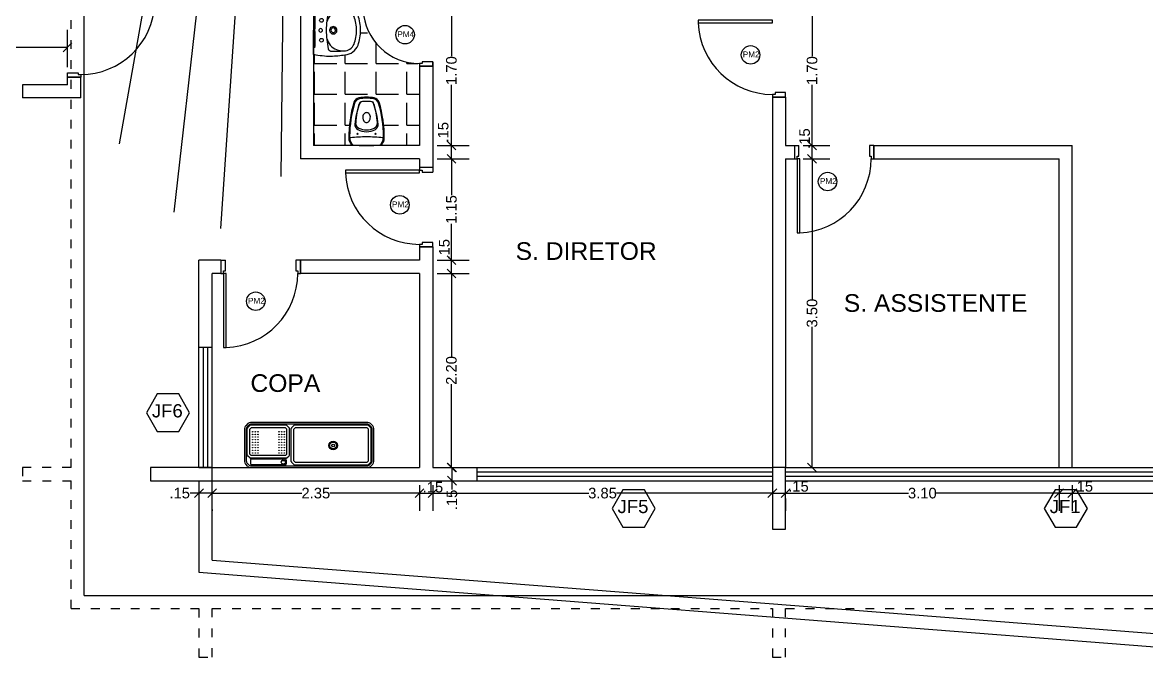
# Model space of a CAD drawing. Extents: x 97.2 to 178.4, y 268.6 to 301.5.
# Drawn here: x 108.1 to 120.84, y 269.83 to 277.07 of the extents above; entities that cross this region are included whole.
import ezdxf

# ---------------------------------------------------------------- set-up
doc = ezdxf.new("R2010")
doc.units = 0
doc.header["$MEASUREMENT"] = 0
doc.linetypes.add('ACAD_ISO03W100', pattern=[30, 12, -18])
doc.layers.get('0').update_dxf_attribs({"linetype": 'CONTINUOUS'})
doc.layers.get('DEFPOINTS').update_dxf_attribs({"linetype": 'CONTINUOUS'})
for name, color, linetype in [('APCOZ', 7, 'CONTINUOUS'), ('APCOZ-I', 251, 'CONTINUOUS'), ('COTAS', 8, 'CONTINUOUS'), ('JANELA-ESQUADRIAS', 11, 'CONTINUOUS'), ('LOUÇAS', 103, 'CONTINUOUS'), ('MURETA', 134, 'CONTINUOUS'), ('PAREDE', 7, 'CONTINUOUS'), ('PAREDE-ALVENARIA', 7, 'CONTINUOUS'), ('PISO', 251, 'CONTINUOUS'), ('PISO-NOVO', 8, 'CONTINUOUS'), ('PISOS', 9, 'CONTINUOUS'), ('PROJEÇÃOTELHADO', 181, 'ACAD_ISO03W100'), ('TXTAMBIENTE', 143, 'CONTINUOUS'), ('TXTCIRCUITOS', 113, 'CONTINUOUS'), ('VIDRO', 4, 'CONTINUOUS')]:
    doc.layers.add(name, color=color, linetype=linetype)
doc.styles.get("Standard").update_dxf_attribs({"font": 'arial.ttf'})
doc.dimstyles.get("Standard").update_dxf_attribs({"dimscale": 0, "dimtxt": 0.12, "dimasz": 0.1, "dimexe": 0.2, "dimexo": 0.2, "dimgap": 0, "dimtad": 0, "dimzin": 5, "dimdsep": 46, "dimtxsty": 'Standard', "dimblk1": 'OBLIQUE', "dimblk2": 'OBLIQUE', "dimsah": 1, "dimcen": 0.1, "dimadec": 0, "dimazin": 0, "dimtfac": 1, "dimtmove": 0, "dimatfit": 3, "dimldrblk": 'OBLIQUE', "dimfxl": 1, "dimtolj": 1, "dimtzin": 1, "dimarcsym": 0})

# ---------------------------------------------------------------- blocks, each defined once
blk = doc.blocks.new('VASOSAN1')
at = {"layer": 'LOUÇAS'}
for centre in [(-0.102, -0.133), (0.102, -0.133)]:
    blk.add_circle(centre, 0.00698, dxfattribs=at)
for centre, radius, start, end in [((-0.105, -0.082), 0.096, 136.5326, 180), ((1.196, -0.092), 1.397, 179.59, 196.6011), ((-0.004, -0.107), 0.188, 171.5717, 179.2851), ((1.196, -0.092), 1.388, 180.5244, 196.1957), ((-0.004, -0.107), 0.188, 163.9784, 171.5717), ((-0.183, -0.081), 0.00698, 171.5717, 263.6349), ((-0.093, -0.082), 0.096, 136.5326, 164.4946), ((0, 1.561), 1.659, 263.6349, 270), ((-0.223, 0.022), 0.0611, 321.8555, 326.3665), ((-0.164, -0.017), 0.00873, 95.7172, 146.3665), ((0, -1.659), 1.659, 90, 95.7172), ((-0.21, 0.022), 0.0611, 321.8555, 326.3665), ((-0.145, -0.025), 0.0196, 114.5237, 139.2949), ((0, -1.659), 1.659, 84.2828, 90), ((0, 1.561), 1.659, 270, 276.3651), ((-1.196, -0.092), 1.388, 343.8043, 359.4756), ((-1.196, -0.092), 1.397, 343.3989, 0.41), ((0.145, -0.025), 0.0196, 40.7051, 65.4763), ((0.21, 0.022), 0.0611, 213.6335, 218.1445), ((0.093, -0.082), 0.096, 15.5054, 43.4674), ((0.164, -0.017), 0.00873, 33.6335, 84.2828), ((0.223, 0.022), 0.0611, 213.6335, 218.1445), ((0.105, -0.082), 0.096, 0, 43.4674), ((0.183, -0.081), 0.00698, 276.3651, 8.4283), ((0.004, -0.107), 0.188, 8.4283, 16.0216), ((0.004, -0.107), 0.188, 0.7149, 8.4283), ((-0.067, -0.239), 0.0655, 120.5583, 184.2477), ((0.739, -0.179), 0.873, 184.2477, 200.2598), ((-0.058, -0.255), 0.0655, 116.109, 182.0289), ((0, -0.352), 0.196, 90, 120.5583), ((0, -0.373), 0.196, 90, 116.109), ((0, -0.352), 0.196, 59.4417, 90), ((0, -0.373), 0.196, 63.891, 90), ((-0.739, -0.179), 0.873, 339.7402, 355.7523), ((0.058, -0.255), 0.0655, 357.9711, 63.891), ((0.067, -0.239), 0.0655, 355.7523, 59.4417), ((0.575, -0.233), 0.698, 182.0289, 200.9188), ((0.012, -0.321), 0.0555, 167.7779, 198.8244), ((-0.044, -0.305), 0.00364, 309.4719, 346.4901), ((-0.038, -0.311), 0.00438, 140.0137, 160.5298), ((0.014, -0.321), 0.058, 197.8884, 217.9267), ((0.037, -0.317), 0.078, 163.2777, 172.1219), ((0.019, -0.311), 0.0591, 144.0457, 163.2777), ((0.006, -0.328), 0.0468, 217.9267, 242.0063), ((0.007, -0.303), 0.0449, 119.7295, 144.0457), ((0, -0.339), 0.0348, 242.0063, 270), ((0, -0.29), 0.0303, 90, 119.7295), ((0, -0.29), 0.0303, 60.2705, 90), ((0, -0.339), 0.0348, 270, 297.9937), ((-0.007, -0.303), 0.0449, 35.9543, 60.2705), ((-0.006, -0.328), 0.0468, 297.9937, 322.0733), ((-0.019, -0.311), 0.0591, 16.7223, 35.9543), ((-0.014, -0.321), 0.058, 322.0733, 342.1116), ((-0.037, -0.317), 0.078, 7.8781, 16.7223), ((0.044, -0.305), 0.00364, 193.5099, 230.5281), ((-0.012, -0.321), 0.0555, 341.1756, 12.2221), ((0.038, -0.311), 0.00438, 19.4702, 39.9863), ((-0.575, -0.233), 0.698, 339.0812, 357.9711), ((-0.076, -0.471), 0.0698, 196.6011, 260.4041), ((-0.07, -0.46), 0.0698, 196.1957, 260.8899), ((-0.059, -0.474), 0.0227, 200.2598, 262.5367), ((-0.056, -0.474), 0.0227, 200.9188, 262.8803), ((0, -0.024), 0.477, 262.5367, 270), ((0, -0.024), 0.477, 270, 277.4633), ((0.056, -0.474), 0.0227, 277.1197, 339.0812), ((0.059, -0.474), 0.0227, 277.4633, 339.7402), ((0.07, -0.46), 0.0698, 279.1101, 343.8043), ((0.076, -0.471), 0.0698, 279.5959, 343.3989), ((0, -0.024), 0.524, 260.4041, 270), ((0, -0.024), 0.512, 260.8899, 270), ((0, -0.024), 0.512, 270, 279.1101), ((0, -0.024), 0.524, 270, 279.5959)]:
    blk.add_arc(centre, radius, start, end, dxfattribs=at)
blk = doc.blocks.new('LAVAT03')
at = {"layer": 'LOUÇAS'}
for p in [(-0.273, 0), (0.273, 0)]:
    blk.add_line(p, (0, 0), dxfattribs=at)
for centre in [(-0.113, -0.088), (0.113, -0.088)]:
    blk.add_circle(centre, 0.021, dxfattribs=at)
for centre, radius, start, end in [((-0.659, -0.197), 0.952, 0.0413, 11.9327), ((0.659, -0.197), 0.952, 168.0673, 179.9587), ((-0.1, 1.482), 1.5, 266.1774, 273.8226), ((0, -0.08), 0.021, 90, 270), ((0.1, 1.482), 1.5, 266.1774, 273.8226), ((0, -0.08), 0.021, 270, 90), ((1.086, -0.157), 1.379, 181.6145, 188.2504), ((0.562, -0.257), 0.8, 175.381, 186.2391), ((-0.205, -0.195), 0.03, 101.0404, 175.381), ((-0.036, -0.334), 0.197, 132.2593, 182.819), ((0.019, -1.343), 1.2, 90.8986, 101.0404), ((0.038, -0.484), 0.361, 111.4716, 124.8909), ((0, -0.223), 0.042, 90, 270), ((0, -0.223), 0.026, 90, 270), ((-0.019, -1.343), 1.2, 78.9596, 89.1014), ((0, -0.223), 0.042, 270, 90), ((0, -0.223), 0.026, 270, 90), ((-0.038, -0.484), 0.361, 55.1091, 68.5284), ((0.036, -0.334), 0.197, 357.181, 47.7407), ((0.205, -0.195), 0.03, 4.619, 78.9596), ((-0.562, -0.257), 0.8, 353.7609, 4.619), ((-1.086, -0.157), 1.379, 351.7496, 358.3855), ((-0.098, -0.336), 0.183, 186.1563, 246.6298), ((-0.108, -0.343), 0.125, 179.8449, 247.0674), ((0.108, -0.343), 0.125, 292.9326, 0.1551), ((0.098, -0.336), 0.183, 293.3702, 353.8437), ((0.008, 0.036), 0.568, 251.7305, 269.1731), ((0.005, -0.023), 0.464, 249.6294, 269.1647), ((-0.004, -0.025), 0.462, 270.3153, 290.4098), ((-0.008, 0.035), 0.567, 270.7581, 288.2735)]:
    blk.add_arc(centre, radius, start, end, dxfattribs=at)
blk = doc.blocks.new('PIA2')
at = {"layer": 'APCOZ'}
for p, q in [((0.666, 0), (-0.666, 0)), ((-0.732, -0.067), (-0.732, -0.443)), ((-0.694, -0.012), (-0.72, -0.038)), ((0.694, -0.012), (0.72, -0.038)), ((0.732, -0.443), (0.732, -0.067)), ((-0.694, -0.498), (-0.72, -0.472)), ((0.694, -0.498), (0.72, -0.472)), ((-0.666, -0.51), (0.666, -0.51))]:
    blk.add_line(p, q, dxfattribs=at)
for centre, start, end in [((-0.692, -0.067), 135, 180), ((-0.666, -0.04), 90, 135), ((0.666, -0.04), 45, 90), ((0.692, -0.067), 0, 45), ((-0.692, -0.443), 180, 225), ((-0.666, -0.47), 225, 270), ((0.666, -0.47), 270, 315), ((0.692, -0.443), 315, 0)]:
    blk.add_arc(centre, 0.04, start, end, dxfattribs=at)
at = {"layer": 'APCOZ-I'}
for p, q in [((-0.712, -0.067), (-0.712, -0.443)), ((-0.68, -0.026), (-0.706, -0.052)), ((-0.702, -0.067), (-0.702, -0.443)), ((-0.673, -0.033), (-0.699, -0.059)), ((-0.657, -0.06), (-0.672, -0.075)), ((-0.672, -0.075), (-0.672, -0.435)), ((0.666, -0.02), (-0.666, -0.02)), ((0.167, -0.03), (-0.666, -0.03)), ((0.159, -0.06), (-0.657, -0.06)), ((0.159, -0.06), (0.173, -0.075)), ((0.173, -0.075), (0.173, -0.435)), ((0.174, -0.033), (0.201, -0.059)), ((0.203, -0.067), (0.203, -0.443)), ((0.253, -0.108), (0.226, -0.134)), ((0.26, -0.085), (0.26, -0.04)), ((0.26, -0.105), (0.666, -0.105)), ((0.27, -0.03), (0.656, -0.03)), ((0.27, -0.095), (0.656, -0.095)), ((0.274, -0.076), (0.312, -0.076)), ((0.666, -0.085), (0.666, -0.04)), ((0.673, -0.108), (0.699, -0.134)), ((0.68, -0.026), (0.706, -0.052)), ((0.712, -0.067), (0.712, -0.443)), ((0.223, -0.142), (0.223, -0.443)), ((0.268, -0.135), (0.253, -0.15)), ((0.268, -0.135), (0.253, -0.15)), ((0.253, -0.15), (0.253, -0.435)), ((0.268, -0.135), (0.657, -0.135)), ((0.657, -0.135), (0.672, -0.15)), ((0.672, -0.15), (0.672, -0.435)), ((0.702, -0.142), (0.702, -0.443)), ((-0.68, -0.484), (-0.706, -0.458)), ((-0.673, -0.477), (-0.699, -0.451)), ((-0.657, -0.45), (-0.672, -0.435)), ((-0.666, -0.48), (0.167, -0.48)), ((-0.666, -0.49), (0.666, -0.49)), ((-0.657, -0.45), (0.159, -0.45)), ((0.159, -0.45), (0.173, -0.435)), ((0.174, -0.477), (0.201, -0.451)), ((0.253, -0.477), (0.226, -0.451)), ((0.268, -0.45), (0.253, -0.435)), ((0.26, -0.48), (0.666, -0.48)), ((0.268, -0.45), (0.657, -0.45)), ((0.657, -0.45), (0.672, -0.435)), ((0.673, -0.477), (0.699, -0.451)), ((0.68, -0.484), (0.706, -0.458))]:
    blk.add_line(p, q, dxfattribs=at)
blk.add_circle((0.293, -0.062), 0.024, dxfattribs=at)
at = {"layer": 'APCOZ-I', "color": 253}
for centre, radius in [((-0.271, -0.25), 0.0485), ((-0.271, -0.25), 0.0385), ((-0.271, -0.25), 0.0148), ((0.282, -0.165), 0.00271), ((0.282, -0.195), 0.00271), ((0.282, -0.225), 0.00271), ((0.282, -0.255), 0.00271), ((0.312, -0.165), 0.00271), ((0.312, -0.195), 0.00271), ((0.312, -0.225), 0.00271), ((0.312, -0.255), 0.00271), ((0.342, -0.165), 0.00271), ((0.342, -0.195), 0.00271), ((0.342, -0.225), 0.00271), ((0.342, -0.255), 0.00271), ((0.581, -0.165), 0.00271), ((0.581, -0.195), 0.00271), ((0.581, -0.225), 0.00271), ((0.581, -0.255), 0.00271), ((0.611, -0.165), 0.00271), ((0.611, -0.195), 0.00271), ((0.611, -0.225), 0.00271), ((0.611, -0.255), 0.00271), ((0.641, -0.165), 0.00271), ((0.641, -0.195), 0.00271), ((0.641, -0.225), 0.00271), ((0.641, -0.255), 0.00271), ((0.282, -0.285), 0.00271), ((0.282, -0.315), 0.00271), ((0.282, -0.345), 0.00271), ((0.282, -0.375), 0.00271), ((0.312, -0.285), 0.00271), ((0.312, -0.315), 0.00271), ((0.312, -0.345), 0.00271), ((0.312, -0.375), 0.00271), ((0.342, -0.285), 0.00271), ((0.342, -0.315), 0.00271), ((0.342, -0.345), 0.00271), ((0.342, -0.375), 0.00271), ((0.581, -0.285), 0.00271), ((0.581, -0.315), 0.00271), ((0.581, -0.345), 0.00271), ((0.581, -0.375), 0.00271), ((0.611, -0.285), 0.00271), ((0.611, -0.315), 0.00271), ((0.611, -0.345), 0.00271), ((0.611, -0.375), 0.00271), ((0.641, -0.285), 0.00271), ((0.641, -0.315), 0.00271), ((0.641, -0.345), 0.00271), ((0.641, -0.375), 0.00271), ((0.282, -0.405), 0.00271), ((0.312, -0.405), 0.00271), ((0.342, -0.405), 0.00271), ((0.581, -0.405), 0.00271), ((0.611, -0.405), 0.00271), ((0.641, -0.405), 0.00271)]:
    blk.add_circle(centre, radius, dxfattribs=at)
at = {"layer": 'APCOZ-I'}
for centre, radius, start, end in [((-0.692, -0.067), 0.02, 135, 180), ((-0.692, -0.067), 0.01, 135, 180), ((-0.666, -0.04), 0.02, 90, 135), ((-0.666, -0.04), 0.01, 90, 135), ((0.167, -0.04), 0.01, 45, 90), ((0.193, -0.067), 0.01, 0, 45), ((0.26, -0.115), 0.01, 90, 135), ((0.27, -0.04), 0.01, 90, 180), ((0.27, -0.085), 0.01, 180, 270), ((0.656, -0.04), 0.01, 0, 90), ((0.656, -0.085), 0.01, 270, 0), ((0.666, -0.04), 0.02, 45, 90), ((0.666, -0.115), 0.01, 45, 90), ((0.692, -0.067), 0.02, 0, 45), ((0.233, -0.142), 0.01, 135, 180), ((0.692, -0.142), 0.01, 0, 45), ((-0.692, -0.443), 0.02, 180, 225), ((-0.692, -0.443), 0.01, 180, 225), ((-0.666, -0.47), 0.02, 225, 270), ((-0.666, -0.47), 0.01, 225, 270), ((0.167, -0.47), 0.01, 270, 315), ((0.193, -0.443), 0.01, 315, 0), ((0.233, -0.443), 0.01, 180, 225), ((0.26, -0.47), 0.01, 225, 270), ((0.666, -0.47), 0.01, 270, 315), ((0.666, -0.47), 0.02, 270, 315), ((0.692, -0.443), 0.01, 315, 0), ((0.692, -0.443), 0.02, 315, 0)]:
    blk.add_arc(centre, radius, start, end, dxfattribs=at)
blk = doc.blocks.new('_OBLIQUE')
at = {"color": 0, "linetype": 'ByBlock'}
blk.add_line((-0.5, -0.5), (0.5, 0.5), dxfattribs=at)
blk = doc.blocks.new('*D49')
at = {"color": 0, "linetype": 'ByBlock'}
for p, q in [((112.97, 272.026), (112.97, 271.876)), ((113.144, 272.026), (113.17, 272.026)), ((112.97, 271.876), (112.97, 271.776)), ((113.144, 271.876), (113.17, 271.876))]:
    blk.add_line(p, q, dxfattribs=at)
at = {"layer": 'DEFPOINTS', "color": 0, "linetype": 'ByBlock'}
for p in [(112.944, 272.026), (112.97, 272.026), (112.944, 271.876)]:
    blk.add_point(p, dxfattribs=at)
at = {"color": 0, "linetype": 'ByBlock', "xscale": 0.1, "yscale": 0.1, "zscale": 0.1}
for p, rotation in [((112.97, 272.026), 90), ((112.97, 271.876), 270)]:
    blk.add_blockref('_OBLIQUE', p, dxfattribs=dict(at, rotation=rotation))
at = {"color": 0, "linetype": 'ByBlock', "insert": (112.97, 271.658), "char_height": 0.12, "attachment_point": 5, "rotation": 90}
blk.add_mtext('\\A1;.15', dxfattribs=at)
blk = doc.blocks.new('*D50')
at = {"color": 0, "linetype": 'ByBlock'}
for p, q in [((112.802, 274.226), (113.164, 274.226)), ((112.964, 274.226), (112.964, 273.283)), ((112.964, 272.026), (112.964, 272.97))]:
    blk.add_line(p, q, dxfattribs=at)
at = {"layer": 'DEFPOINTS', "color": 0, "linetype": 'ByBlock'}
for p in [(112.602, 274.226), (112.964, 274.226), (112.944, 272.026)]:
    blk.add_point(p, dxfattribs=at)
at = {"color": 0, "linetype": 'ByBlock', "xscale": 0.1, "yscale": 0.1, "zscale": 0.1}
for p, rotation in [((112.964, 274.226), 90), ((112.964, 272.026), 270)]:
    blk.add_blockref('_OBLIQUE', p, dxfattribs=dict(at, rotation=rotation))
at = {"color": 0, "linetype": 'ByBlock', "insert": (112.964, 273.126), "char_height": 0.12, "attachment_point": 5, "rotation": 90}
blk.add_mtext('\\A1;2.20', dxfattribs=at)
blk = doc.blocks.new('*D51')
at = {"color": 0, "linetype": 'ByBlock'}
for p, q in [((112.802, 274.376), (113.164, 274.376)), ((112.964, 274.226), (112.964, 274.376))]:
    blk.add_line(p, q, dxfattribs=at)
at = {"layer": 'DEFPOINTS', "color": 0, "linetype": 'ByBlock'}
for p in [(112.602, 274.376), (112.964, 274.376), (112.602, 274.226)]:
    blk.add_point(p, dxfattribs=at)
at = {"color": 0, "linetype": 'ByBlock', "xscale": 0.1, "yscale": 0.1, "zscale": 0.1}
for p, rotation in [((112.964, 274.376), 90), ((112.964, 274.226), 270)]:
    blk.add_blockref('_OBLIQUE', p, dxfattribs=dict(at, rotation=rotation))
at = {"color": 0, "linetype": 'ByBlock', "insert": (112.884, 274.5), "char_height": 0.12, "attachment_point": 5, "rotation": 90}
blk.add_mtext('\\A1;.15', dxfattribs=at)
blk = doc.blocks.new('*D52')
at = {"color": 0, "linetype": 'ByBlock'}
for p, q in [((112.802, 275.526), (113.164, 275.526)), ((112.964, 275.526), (112.964, 275.114)), ((112.964, 274.376), (112.964, 274.789))]:
    blk.add_line(p, q, dxfattribs=at)
at = {"layer": 'DEFPOINTS', "color": 0, "linetype": 'ByBlock'}
for p in [(112.602, 275.526), (112.964, 275.526), (112.602, 274.376)]:
    blk.add_point(p, dxfattribs=at)
at = {"color": 0, "linetype": 'ByBlock', "xscale": 0.1, "yscale": 0.1, "zscale": 0.1}
for p, rotation in [((112.964, 275.526), 90), ((112.964, 274.376), 270)]:
    blk.add_blockref('_OBLIQUE', p, dxfattribs=dict(at, rotation=rotation))
at = {"color": 0, "linetype": 'ByBlock', "insert": (112.964, 274.951), "char_height": 0.12, "attachment_point": 5, "rotation": 90}
blk.add_mtext('\\A1;1.15', dxfattribs=at)
blk = doc.blocks.new('*D53')
at = {"color": 0, "linetype": 'ByBlock'}
for p, q in [((112.802, 275.676), (113.164, 275.676)), ((112.964, 275.526), (112.964, 275.676))]:
    blk.add_line(p, q, dxfattribs=at)
at = {"layer": 'DEFPOINTS', "color": 0, "linetype": 'ByBlock'}
for p in [(112.602, 275.676), (112.964, 275.676), (112.602, 275.526)]:
    blk.add_point(p, dxfattribs=at)
at = {"color": 0, "linetype": 'ByBlock', "xscale": 0.1, "yscale": 0.1, "zscale": 0.1}
for p, rotation in [((112.964, 275.676), 90), ((112.964, 275.526), 270)]:
    blk.add_blockref('_OBLIQUE', p, dxfattribs=dict(at, rotation=rotation))
at = {"color": 0, "linetype": 'ByBlock', "insert": (112.871, 275.827), "char_height": 0.12, "attachment_point": 5, "rotation": 90}
blk.add_mtext('\\A1;.15', dxfattribs=at)
blk = doc.blocks.new('*D54')
at = {"color": 0, "linetype": 'ByBlock'}
for p, q in [((112.952, 277.376), (113.164, 277.376)), ((112.964, 277.376), (112.964, 276.688)), ((112.964, 275.676), (112.964, 276.365))]:
    blk.add_line(p, q, dxfattribs=at)
at = {"layer": 'DEFPOINTS', "color": 0, "linetype": 'ByBlock'}
for p in [(112.752, 277.376), (112.964, 277.376), (112.602, 275.676)]:
    blk.add_point(p, dxfattribs=at)
at = {"color": 0, "linetype": 'ByBlock', "xscale": 0.1, "yscale": 0.1, "zscale": 0.1}
for p, rotation in [((112.964, 277.376), 90), ((112.964, 275.676), 270)]:
    blk.add_blockref('_OBLIQUE', p, dxfattribs=dict(at, rotation=rotation))
at = {"color": 0, "linetype": 'ByBlock', "insert": (112.964, 276.526), "char_height": 0.12, "attachment_point": 5, "rotation": 90}
blk.add_mtext('\\A1;1.70', dxfattribs=at)
blk = doc.blocks.new('*D66')
at = {"color": 0, "linetype": 'ByBlock'}
for p, q in [((116.952, 275.526), (117.252, 275.526)), ((117.052, 275.526), (117.052, 273.932)), ((117.052, 272.026), (117.052, 273.621)), ((116.952, 272.026), (117.252, 272.026))]:
    blk.add_line(p, q, dxfattribs=at)
at = {"layer": 'DEFPOINTS', "color": 0, "linetype": 'ByBlock'}
for p in [(116.752, 275.526), (117.052, 275.526), (116.752, 272.026)]:
    blk.add_point(p, dxfattribs=at)
at = {"color": 0, "linetype": 'ByBlock', "xscale": 0.1, "yscale": 0.1, "zscale": 0.1}
for p, rotation in [((117.052, 275.526), 90), ((117.052, 272.026), 270)]:
    blk.add_blockref('_OBLIQUE', p, dxfattribs=dict(at, rotation=rotation))
at = {"color": 0, "linetype": 'ByBlock', "insert": (117.052, 273.776), "char_height": 0.12, "attachment_point": 5, "rotation": 90}
blk.add_mtext('\\A1;3.50', dxfattribs=at)
blk = doc.blocks.new('*D67')
at = {"color": 0, "linetype": 'ByBlock'}
for p, q in [((116.952, 275.676), (117.252, 275.676)), ((117.052, 275.526), (117.052, 275.676))]:
    blk.add_line(p, q, dxfattribs=at)
at = {"layer": 'DEFPOINTS', "color": 0, "linetype": 'ByBlock'}
for p in [(116.752, 275.676), (117.052, 275.676), (116.752, 275.526)]:
    blk.add_point(p, dxfattribs=at)
at = {"color": 0, "linetype": 'ByBlock', "xscale": 0.1, "yscale": 0.1, "zscale": 0.1}
for p, rotation in [((117.052, 275.676), 90), ((117.052, 275.526), 270)]:
    blk.add_blockref('_OBLIQUE', p, dxfattribs=dict(at, rotation=rotation))
at = {"color": 0, "linetype": 'ByBlock', "insert": (116.968, 275.755), "char_height": 0.12, "attachment_point": 5, "rotation": 90}
blk.add_mtext('\\A1;.15', dxfattribs=at)
blk = doc.blocks.new('*D68')
at = {"color": 0, "linetype": 'ByBlock'}
for p, q in [((116.888, 277.376), (117.252, 277.376)), ((117.052, 277.376), (117.052, 276.688)), ((117.052, 275.676), (117.052, 276.365))]:
    blk.add_line(p, q, dxfattribs=at)
at = {"layer": 'DEFPOINTS', "color": 0, "linetype": 'ByBlock'}
for p in [(116.688, 277.376), (117.052, 277.376), (116.752, 275.676)]:
    blk.add_point(p, dxfattribs=at)
at = {"color": 0, "linetype": 'ByBlock', "xscale": 0.1, "yscale": 0.1, "zscale": 0.1}
for p, rotation in [((117.052, 277.376), 90), ((117.052, 275.676), 270)]:
    blk.add_blockref('_OBLIQUE', p, dxfattribs=dict(at, rotation=rotation))
at = {"color": 0, "linetype": 'ByBlock', "insert": (117.052, 276.526), "char_height": 0.12, "attachment_point": 5, "rotation": 90}
blk.add_mtext('\\A1;1.70', dxfattribs=at)
blk = doc.blocks.new('*D80')
at = {"color": 0, "linetype": 'ByBlock'}
for p, q in [((110.102, 271.735), (110.002, 271.735)), ((110.252, 271.735), (110.102, 271.735)), ((110.102, 271.551), (110.102, 271.535)), ((110.252, 271.551), (110.252, 271.535))]:
    blk.add_line(p, q, dxfattribs=at)
at = {"layer": 'DEFPOINTS', "color": 0, "linetype": 'ByBlock'}
for p in [(110.102, 271.751), (110.252, 271.751), (110.252, 271.735)]:
    blk.add_point(p, dxfattribs=at)
at = {"color": 0, "linetype": 'ByBlock', "xscale": 0.1, "yscale": 0.1, "zscale": 0.1, "rotation": 180}
blk.add_blockref('_OBLIQUE', (110.102, 271.735), dxfattribs=at)
at = {"color": 0, "linetype": 'ByBlock', "xscale": 0.1, "yscale": 0.1, "zscale": 0.1}
blk.add_blockref('_OBLIQUE', (110.252, 271.735), dxfattribs=at)
at = {"color": 0, "linetype": 'ByBlock', "insert": (109.884, 271.735), "char_height": 0.12, "attachment_point": 5}
blk.add_mtext('\\A1;.15', dxfattribs=at)
blk = doc.blocks.new('*D81')
at = {"color": 0, "linetype": 'ByBlock'}
for p, q in [((112.602, 271.826), (112.602, 271.535)), ((110.252, 271.735), (111.27, 271.735)), ((112.602, 271.735), (111.585, 271.735))]:
    blk.add_line(p, q, dxfattribs=at)
at = {"layer": 'DEFPOINTS', "color": 0, "linetype": 'ByBlock'}
for p in [(112.602, 272.026), (110.252, 271.751), (112.602, 271.735)]:
    blk.add_point(p, dxfattribs=at)
at = {"color": 0, "linetype": 'ByBlock', "xscale": 0.1, "yscale": 0.1, "zscale": 0.1, "rotation": 180}
blk.add_blockref('_OBLIQUE', (110.252, 271.735), dxfattribs=at)
at = {"color": 0, "linetype": 'ByBlock', "xscale": 0.1, "yscale": 0.1, "zscale": 0.1}
blk.add_blockref('_OBLIQUE', (112.602, 271.735), dxfattribs=at)
at = {"color": 0, "linetype": 'ByBlock', "insert": (111.427, 271.735), "char_height": 0.12, "attachment_point": 5}
blk.add_mtext('\\A1;2.35', dxfattribs=at)
blk = doc.blocks.new('*D82')
at = {"color": 0, "linetype": 'ByBlock'}
for p, q in [((112.752, 271.826), (112.752, 271.535)), ((112.602, 271.735), (112.752, 271.735))]:
    blk.add_line(p, q, dxfattribs=at)
at = {"layer": 'DEFPOINTS', "color": 0, "linetype": 'ByBlock'}
for p in [(112.602, 272.026), (112.752, 272.026), (112.752, 271.735)]:
    blk.add_point(p, dxfattribs=at)
at = {"color": 0, "linetype": 'ByBlock', "xscale": 0.1, "yscale": 0.1, "zscale": 0.1, "rotation": 180}
blk.add_blockref('_OBLIQUE', (112.602, 271.735), dxfattribs=at)
at = {"color": 0, "linetype": 'ByBlock', "xscale": 0.1, "yscale": 0.1, "zscale": 0.1}
blk.add_blockref('_OBLIQUE', (112.752, 271.735), dxfattribs=at)
at = {"color": 0, "linetype": 'ByBlock', "insert": (112.754, 271.803), "char_height": 0.12, "attachment_point": 5}
blk.add_mtext('\\A1;.15', dxfattribs=at)
blk = doc.blocks.new('*D83')
at = {"color": 0, "linetype": 'ByBlock'}
for p, q in [((112.752, 271.735), (114.521, 271.735)), ((116.602, 271.735), (114.834, 271.735)), ((116.602, 271.676), (116.602, 271.535))]:
    blk.add_line(p, q, dxfattribs=at)
at = {"layer": 'DEFPOINTS', "color": 0, "linetype": 'ByBlock'}
for p in [(112.752, 272.026), (116.602, 271.876), (116.602, 271.735)]:
    blk.add_point(p, dxfattribs=at)
at = {"color": 0, "linetype": 'ByBlock', "xscale": 0.1, "yscale": 0.1, "zscale": 0.1, "rotation": 180}
blk.add_blockref('_OBLIQUE', (112.752, 271.735), dxfattribs=at)
at = {"color": 0, "linetype": 'ByBlock', "xscale": 0.1, "yscale": 0.1, "zscale": 0.1}
blk.add_blockref('_OBLIQUE', (116.602, 271.735), dxfattribs=at)
at = {"color": 0, "linetype": 'ByBlock', "insert": (114.677, 271.735), "char_height": 0.12, "attachment_point": 5}
blk.add_mtext('\\A1;3.85', dxfattribs=at)
blk = doc.blocks.new('*D84')
at = {"color": 0, "linetype": 'ByBlock'}
for p, q in [((116.602, 271.735), (116.752, 271.735)), ((116.752, 271.676), (116.752, 271.535))]:
    blk.add_line(p, q, dxfattribs=at)
at = {"layer": 'DEFPOINTS', "color": 0, "linetype": 'ByBlock'}
for p in [(116.602, 271.876), (116.752, 271.876), (116.752, 271.735)]:
    blk.add_point(p, dxfattribs=at)
at = {"color": 0, "linetype": 'ByBlock', "xscale": 0.1, "yscale": 0.1, "zscale": 0.1, "rotation": 180}
blk.add_blockref('_OBLIQUE', (116.602, 271.735), dxfattribs=at)
at = {"color": 0, "linetype": 'ByBlock', "xscale": 0.1, "yscale": 0.1, "zscale": 0.1}
blk.add_blockref('_OBLIQUE', (116.752, 271.735), dxfattribs=at)
at = {"color": 0, "linetype": 'ByBlock', "insert": (116.898, 271.812), "char_height": 0.12, "attachment_point": 5}
blk.add_mtext('\\A1;.15', dxfattribs=at)
blk = doc.blocks.new('*D85')
at = {"color": 0, "linetype": 'ByBlock'}
for p, q in [((119.852, 271.826), (119.852, 271.535)), ((116.752, 271.735), (118.147, 271.735)), ((119.852, 271.735), (118.458, 271.735))]:
    blk.add_line(p, q, dxfattribs=at)
at = {"layer": 'DEFPOINTS', "color": 0, "linetype": 'ByBlock'}
for p in [(119.852, 272.026), (116.752, 271.876), (119.852, 271.735)]:
    blk.add_point(p, dxfattribs=at)
at = {"color": 0, "linetype": 'ByBlock', "xscale": 0.1, "yscale": 0.1, "zscale": 0.1, "rotation": 180}
blk.add_blockref('_OBLIQUE', (116.752, 271.735), dxfattribs=at)
at = {"color": 0, "linetype": 'ByBlock', "xscale": 0.1, "yscale": 0.1, "zscale": 0.1}
blk.add_blockref('_OBLIQUE', (119.852, 271.735), dxfattribs=at)
at = {"color": 0, "linetype": 'ByBlock', "insert": (118.302, 271.735), "char_height": 0.12, "attachment_point": 5}
blk.add_mtext('\\A1;3.10', dxfattribs=at)
blk = doc.blocks.new('*D86')
at = {"color": 0, "linetype": 'ByBlock'}
for p, q in [((120.002, 271.826), (120.002, 271.535)), ((119.852, 271.735), (120.002, 271.735))]:
    blk.add_line(p, q, dxfattribs=at)
at = {"layer": 'DEFPOINTS', "color": 0, "linetype": 'ByBlock'}
for p in [(119.852, 272.026), (120.002, 272.026), (120.002, 271.735)]:
    blk.add_point(p, dxfattribs=at)
at = {"color": 0, "linetype": 'ByBlock', "xscale": 0.1, "yscale": 0.1, "zscale": 0.1, "rotation": 180}
blk.add_blockref('_OBLIQUE', (119.852, 271.735), dxfattribs=at)
at = {"color": 0, "linetype": 'ByBlock', "xscale": 0.1, "yscale": 0.1, "zscale": 0.1}
blk.add_blockref('_OBLIQUE', (120.002, 271.735), dxfattribs=at)
at = {"color": 0, "linetype": 'ByBlock', "insert": (120.121, 271.812), "char_height": 0.12, "attachment_point": 5}
blk.add_mtext('\\A1;.15', dxfattribs=at)
blk = doc.blocks.new('*D87')
at = {"color": 0, "linetype": 'ByBlock'}
for p, q in [((123.102, 271.826), (123.102, 271.535)), ((120.002, 271.735), (121.397, 271.735)), ((123.102, 271.735), (121.708, 271.735))]:
    blk.add_line(p, q, dxfattribs=at)
at = {"layer": 'DEFPOINTS', "color": 0, "linetype": 'ByBlock'}
for p in [(120.002, 272.026), (123.102, 272.026), (123.102, 271.735)]:
    blk.add_point(p, dxfattribs=at)
at = {"color": 0, "linetype": 'ByBlock', "xscale": 0.1, "yscale": 0.1, "zscale": 0.1, "rotation": 180}
blk.add_blockref('_OBLIQUE', (120.002, 271.735), dxfattribs=at)
at = {"color": 0, "linetype": 'ByBlock', "xscale": 0.1, "yscale": 0.1, "zscale": 0.1}
blk.add_blockref('_OBLIQUE', (123.102, 271.735), dxfattribs=at)
at = {"color": 0, "linetype": 'ByBlock', "insert": (121.552, 271.735), "char_height": 0.12, "attachment_point": 5}
blk.add_mtext('\\A1;3.10', dxfattribs=at)
blk = doc.blocks.new('*D105')
at = {"color": 0, "linetype": 'ByBlock'}
for p, q in [((103.512, 276.566), (103.512, 276.989)), ((107.312, 276.566), (107.312, 276.989)), ((103.512, 276.789), (105.257, 276.789)), ((107.312, 276.789), (105.568, 276.789))]:
    blk.add_line(p, q, dxfattribs=at)
at = {"layer": 'DEFPOINTS', "color": 0, "linetype": 'ByBlock'}
for p in [(103.512, 276.789), (103.512, 276.366), (107.312, 276.366)]:
    blk.add_point(p, dxfattribs=at)
at = {"color": 0, "linetype": 'ByBlock', "xscale": 0.1, "yscale": 0.1, "zscale": 0.1, "rotation": 180}
blk.add_blockref('_OBLIQUE', (103.512, 276.789), dxfattribs=at)
at = {"color": 0, "linetype": 'ByBlock', "xscale": 0.1, "yscale": 0.1, "zscale": 0.1}
blk.add_blockref('_OBLIQUE', (107.312, 276.789), dxfattribs=at)
at = {"color": 0, "linetype": 'ByBlock', "insert": (105.412, 276.789), "char_height": 0.12, "attachment_point": 5}
blk.add_mtext('\\A1;3.80', dxfattribs=at)

msp = doc.modelspace()

# ---------------------------------------------------------------- hatches: boundary and pattern name
at = {"layer": 'PISO'}
h = msp.add_hatch(dxfattribs=at)
h.set_pattern_fill('ANGLE', color=256, scale=0.05, style=0)
h.set_pattern_definition([(0, (0, 0), (0, 0.34925), [0.254, -0.09525]), (90, (0, 0), (-0.34925, 2e-17), [0.254, -0.09525])])
h.paths.add_polyline_path([(112.602, 279.226), (112.002, 279.226, -0.024951), (112.168, 279.218, -0.224669), (112.174, 279.214, 0.019686), (112.177, 279.21, -0.19197), (112.203, 279.144, -0.074362), (112.145, 278.735, -0.285815), (112.09, 278.686, -0.041894), (112.002, 278.679, -0.041894), (111.915, 278.686, -0.285815), (111.86, 278.735, -0.074362), (111.802, 279.144, -0.19197), (111.828, 279.21, 0.019686), (111.831, 279.214, -0.224669), (111.837, 279.218, -0.024951), (112.002, 279.226), (111.402, 279.226), (111.402, 278.192, -0.051932), (111.599, 278.213, -0.028962), (111.758, 278.199, -0.270165), (111.906, 278.09, -0.076574), (111.934, 277.919, -0.076255), (111.906, 277.749, -0.270165), (111.758, 277.64, -0.028962), (111.599, 277.626, -0.051932), (111.402, 277.647), (111.402, 277.526), (112.602, 277.526), (112.602, 277.626), (112.602, 277.656), (111.962, 277.656), (111.962, 277.686), (111.963, 277.686, -0.400545), (112.602, 278.296), (112.602, 278.326)])
h.paths.add_polyline_path([(112.602, 276.606, -0.400545), (111.963, 277.216), (111.962, 277.216), (111.962, 277.246), (112.602, 277.246), (112.602, 277.276), (112.602, 277.376), (111.402, 277.376), (111.402, 277.256, -0.051932), (111.599, 277.276, -0.028962), (111.758, 277.263, -0.270165), (111.906, 277.153, -0.076574), (111.934, 276.983, -0.076255), (111.906, 276.813, -0.270165), (111.758, 276.704, -0.028962), (111.599, 276.69, -0.051932), (111.402, 276.711), (111.402, 275.676), (112.002, 275.676, -0.024951), (111.837, 275.685, -0.224669), (111.831, 275.689, 0.019686), (111.828, 275.692, -0.19197), (111.802, 275.758, -0.074362), (111.86, 276.168, -0.285815), (111.915, 276.216, -0.041894), (112.002, 276.224, -0.041894), (112.09, 276.216, -0.285815), (112.145, 276.168, -0.074362), (112.203, 275.758, -0.19197), (112.177, 275.692, 0.019686), (112.174, 275.689, -0.224669), (112.168, 275.685, -0.024951), (112.002, 275.676), (112.602, 275.676)])

# ---------------------------------------------------------------- linework, layer by layer
at = {"layer": 'JANELA-ESQUADRIAS'}
for p, q in [((112.632, 276.626), (112.632, 276.606)), ((112.752, 276.626), (112.632, 276.626)), ((112.752, 276.576), (112.752, 276.626)), ((108.612, 276.501), (108.732, 276.501)), ((108.612, 276.451), (108.612, 276.501)), ((108.732, 276.501), (108.732, 276.481)), ((112.632, 276.606), (112.602, 276.606)), ((112.602, 276.606), (112.602, 276.576)), ((112.602, 276.576), (112.752, 276.576)), ((108.762, 276.451), (108.612, 276.451)), ((108.732, 276.481), (108.762, 276.481)), ((108.762, 276.481), (108.762, 276.451)), ((116.632, 276.256), (116.602, 276.256)), ((116.602, 276.256), (116.602, 276.226)), ((116.632, 276.276), (116.632, 276.256)), ((116.752, 276.276), (116.632, 276.276)), ((116.752, 276.226), (116.752, 276.276)), ((116.602, 276.226), (116.752, 276.226)), ((116.852, 275.676), (116.902, 275.676)), ((116.852, 275.676), (116.852, 275.526)), ((116.902, 275.556), (116.902, 275.676)), ((117.752, 275.676), (117.702, 275.676)), ((117.702, 275.676), (117.702, 275.556)), ((117.752, 275.526), (117.752, 275.676)), ((116.852, 275.526), (116.882, 275.526)), ((116.882, 275.556), (116.902, 275.556)), ((116.882, 275.526), (116.882, 275.556)), ((117.702, 275.556), (117.722, 275.556)), ((117.722, 275.556), (117.722, 275.526)), ((117.722, 275.526), (117.752, 275.526)), ((112.752, 275.426), (112.602, 275.426)), ((112.602, 275.426), (112.602, 275.396)), ((112.602, 275.396), (112.632, 275.396)), ((112.632, 275.396), (112.632, 275.376)), ((112.632, 275.376), (112.752, 275.376)), ((112.752, 275.426), (112.752, 275.376)), ((112.632, 274.576), (112.632, 274.556)), ((112.752, 274.576), (112.632, 274.576)), ((112.752, 274.526), (112.752, 274.576)), ((112.632, 274.556), (112.602, 274.556)), ((112.602, 274.556), (112.602, 274.526)), ((112.602, 274.526), (112.752, 274.526)), ((110.352, 274.376), (110.402, 274.376)), ((110.352, 274.376), (110.352, 274.226)), ((110.402, 274.256), (110.402, 274.376)), ((111.252, 274.376), (111.202, 274.376)), ((111.202, 274.376), (111.202, 274.256)), ((111.252, 274.226), (111.252, 274.376)), ((110.352, 274.226), (110.382, 274.226)), ((110.382, 274.256), (110.402, 274.256)), ((110.382, 274.226), (110.382, 274.256)), ((111.202, 274.256), (111.222, 274.256)), ((111.222, 274.256), (111.222, 274.226)), ((111.222, 274.226), (111.252, 274.226))]:
    msp.add_line(p, q, dxfattribs=at)
for points in [[(116.602, 277.096), (115.762, 277.096), (115.762, 277.066), (116.602, 277.066)], [(116.882, 275.526), (116.882, 274.686), (116.912, 274.686), (116.912, 275.526)], [(112.602, 275.396), (111.762, 275.396), (111.762, 275.366), (112.602, 275.366)], [(110.382, 274.226), (110.382, 273.386), (110.412, 273.386), (110.412, 274.226)]]:
    msp.add_lwpolyline(points, close=True, dxfattribs=at)
at = {"layer": 'MURETA'}
for p, q in [((110.102, 271.876), (110.102, 270.838)), ((110.252, 270.976), (110.252, 271.876)), ((110.252, 270.976), (123.102, 269.977)), ((110.102, 270.838), (123.102, 269.826))]:
    msp.add_line(p, q, dxfattribs=at)
at = {"layer": 'PAREDE'}
for p, q in [((108.102, 276.366), (108.102, 276.216)), ((108.612, 276.366), (108.102, 276.366)), ((108.612, 276.366), (108.612, 276.451)), ((108.762, 276.216), (108.762, 276.451)), ((108.762, 276.216), (108.102, 276.216))]:
    msp.add_line(p, q, dxfattribs=at)
at = {"layer": 'PAREDE-ALVENARIA'}
for p, q in [((111.252, 279.376), (111.252, 275.526)), ((111.402, 277.376), (111.402, 275.676)), ((112.752, 276.626), (112.752, 275.426)), ((112.602, 276.606), (112.602, 275.676)), ((112.752, 276.576), (112.602, 276.576)), ((108.612, 276.451), (108.762, 276.451)), ((116.752, 276.226), (116.602, 276.226)), ((116.602, 276.226), (116.602, 272.026)), ((116.752, 276.226), (116.752, 275.676)), ((112.602, 275.676), (111.402, 275.676)), ((116.752, 275.676), (116.852, 275.676)), ((116.852, 275.676), (116.852, 275.526)), ((117.752, 275.676), (117.752, 275.526)), ((117.752, 275.676), (120.002, 275.676)), ((120.002, 272.026), (120.002, 275.676)), ((112.602, 275.526), (111.252, 275.526)), ((112.602, 275.526), (112.602, 275.426)), ((116.752, 275.526), (116.852, 275.526)), ((116.752, 275.526), (116.752, 272.026)), ((117.752, 275.526), (119.852, 275.526)), ((119.852, 272.026), (119.852, 275.526)), ((112.752, 275.426), (112.602, 275.426)), ((112.752, 274.526), (112.602, 274.526)), ((112.602, 274.526), (112.602, 274.376)), ((112.752, 274.526), (112.752, 272.026)), ((110.102, 272.026), (110.102, 274.376)), ((110.352, 274.376), (110.102, 274.376)), ((110.352, 274.376), (110.352, 274.226)), ((112.602, 274.376), (111.252, 274.376)), ((111.252, 274.376), (111.252, 274.226)), ((110.252, 272.026), (110.252, 274.226)), ((110.352, 274.226), (110.252, 274.226)), ((112.602, 274.226), (111.252, 274.226)), ((112.602, 274.226), (112.602, 272.026)), ((110.252, 273.386), (110.102, 273.386)), ((110.102, 272.026), (112.602, 272.026)), ((110.252, 272.026), (110.102, 272.026)), ((112.752, 272.026), (116.602, 272.026)), ((113.252, 272.026), (113.252, 271.876)), ((116.752, 272.026), (123.102, 272.026)), ((110.252, 271.876), (116.602, 271.876)), ((116.752, 271.876), (123.102, 271.876))]:
    msp.add_line(p, q, dxfattribs=at)
for points in [[(110.252, 271.876), (110.252, 272.026), (109.552, 272.026), (109.552, 271.876)], [(116.602, 271.326), (116.752, 271.326), (116.752, 272.026), (116.602, 272.026)]]:
    msp.add_lwpolyline(points, close=True, dxfattribs=at)
at = {"layer": 'PISO-NOVO', "color": 2}
for q in [(109.198, 275.697), (109.818, 274.922), (110.346, 274.736), (111.029, 275.325)]:
    msp.add_line((111.158, 286.708), q, dxfattribs=at)
at = {"layer": 'PISOS'}
for centre, radius, start, end in [((108.762, 277.321), 0.84, 270, 357.9546), ((112.602, 277.246), 0.64, 182.6838, 270), ((116.602, 277.096), 0.84, 182.0454, 270), ((116.882, 275.526), 0.84, 272.0454, 0), ((112.602, 275.396), 0.84, 182.0454, 270), ((110.382, 274.226), 0.84, 272.0454, 0)]:
    msp.add_arc(centre, radius, start, end, dxfattribs=at)
at = {"layer": 'PROJEÇÃOTELHADO', "ltscale": 5}
for q in [(108.802, 300.826), (123.102, 270.576)]:
    msp.add_line((108.802, 270.576), q, dxfattribs=at)
at = {"layer": 'PROJEÇÃOTELHADO', "ltscale": 0.007}
for p, q in [((108.652, 272.026), (108.652, 277.376)), ((108.652, 270.426), (108.652, 271.876)), ((108.652, 270.426), (110.102, 270.426)), ((110.252, 270.426), (116.602, 270.426)), ((116.752, 270.426), (123.102, 270.426))]:
    msp.add_line(p, q, dxfattribs=at)
for points in [[(108.652, 272.026), (108.102, 272.026), (108.102, 271.876), (108.652, 271.876)], [(110.102, 270.426), (110.102, 269.876), (110.252, 269.876), (110.252, 270.426)], [(116.602, 270.426), (116.602, 269.876), (116.752, 269.876), (116.752, 270.426)]]:
    msp.add_lwpolyline(points, dxfattribs=at)
at = {"layer": 'TXTCIRCUITOS'}
for points in [[(109.996, 272.647), (109.874, 272.86), (109.629, 272.86), (109.507, 272.647), (109.629, 272.435), (109.874, 272.435)], [(115.275, 271.562), (115.153, 271.774), (114.908, 271.774), (114.785, 271.562), (114.908, 271.35), (115.153, 271.35)], [(120.173, 271.562), (120.051, 271.774), (119.806, 271.774), (119.683, 271.562), (119.806, 271.35), (120.051, 271.35)]]:
    msp.add_lwpolyline(points, close=True, dxfattribs=at)
for centre in [(112.439, 276.933), (116.355, 276.704), (117.228, 275.268), (112.379, 275.004), (110.746, 273.911)]:
    msp.add_circle(centre, 0.105, dxfattribs=at)
at = {"layer": 'VIDRO'}
for p, q in [((110.152, 272.026), (110.152, 273.386)), ((110.202, 272.026), (110.202, 273.386)), ((113.252, 271.976), (116.602, 271.976)), ((113.252, 271.926), (116.602, 271.926)), ((116.752, 271.976), (123.102, 271.976)), ((116.752, 271.926), (123.102, 271.926))]:
    msp.add_line(p, q, dxfattribs=at)

# ---------------------------------------------------------------- block references
for name, p, rotation in [('LAVAT03', (111.402, 276.983), 89.99999999999629), ('VASOSAN1', (112.002, 275.676), 180), ('PIA2', (111.352, 272.026), 180)]:
    msp.add_blockref(name, p, dxfattribs=dict(rotation=rotation))

# ---------------------------------------------------------------- texts
at = {"layer": 'TXTAMBIENTE'}
for s, p in [('S. DIRETOR', (113.692, 274.38)), ('S. ASSISTENTE', (117.412, 273.791)), ('COPA', (110.686, 272.883))]:
    msp.add_text(s, height=0.2, dxfattribs=at).set_placement(p)
at = {"layer": 'TXTCIRCUITOS'}
for s, height, p in [('PM4', 0.0664, (112.351, 276.905)), ('PM2', 0.0664, (116.267, 276.676)), ('PM2', 0.0664, (117.141, 275.24)), ('PM2', 0.0664, (112.291, 274.976)), ('PM2', 0.0664, (110.658, 273.883)), ('JF6', 0.15, (109.569, 272.594)), ('JF5', 0.15, (114.848, 271.509)), ('JF1', 0.15, (119.746, 271.509))]:
    msp.add_text(s, height=height, dxfattribs=at).set_placement(p)

# ---------------------------------------------------------------- dimensions: what is measured, and where the dimension line sits
at = {"layer": 'COTAS'}
for base, p1, p2, override, picture, middle in [((112.964, 277.376), (112.602, 275.676), (112.752, 277.376), {"dimscale": 1, "dimse1": 1, "dimtmove": 1}, '*D54', (112.964, 276.526)), ((117.052, 277.376), (116.752, 275.676), (116.688, 277.376), {"dimscale": 1, "dimse1": 1, "dimtmove": 1}, '*D68', (117.052, 276.526)), ((112.964, 275.526), (112.602, 274.376), (112.602, 275.526), {"dimscale": 1, "dimse1": 1, "dimtmove": 1}, '*D52', (112.964, 274.951)), ((117.052, 275.526), (116.752, 272.026), (116.752, 275.526), {"dimscale": 1}, '*D66', (117.052, 273.776)), ((112.964, 274.226), (112.944, 272.026), (112.602, 274.226), {"dimscale": 1, "dimse1": 1, "dimtmove": 1}, '*D50', (112.964, 273.126))]:
    dim = msp.add_linear_dim(base=base, p1=p1, p2=p2, angle=90, dimstyle='Standard', override=override, dxfattribs=at)
    dim.commit()
    dim.dimension.update_dxf_attribs({"geometry": picture, "text_midpoint": middle})
dim = msp.add_linear_dim(base=(104.812, 276.789), p1=(108.612, 276.366), p2=(104.812, 276.366), angle=180, dimstyle='Standard', dxfattribs=at)
dim.commit()
dim.dimension.update_dxf_attribs({"geometry": '*D105', "text_midpoint": (106.712, 276.789), "insert": (1.3, 0)})
for base, p1, p2, override, picture, middle in [((112.964, 275.676), (112.602, 275.526), (112.602, 275.676), {"dimscale": 1, "dimse1": 1, "dimtmove": 1}, '*D53', (112.871, 275.827)), ((117.052, 275.676), (116.752, 275.526), (116.752, 275.676), {"dimscale": 1, "dimse1": 1, "dimtmove": 1}, '*D67', (116.968, 275.755)), ((112.964, 274.376), (112.602, 274.226), (112.602, 274.376), {"dimscale": 1, "dimse1": 1, "dimtmove": 1}, '*D51', (112.884, 274.5)), ((112.97, 272.026), (112.944, 271.876), (112.944, 272.026), {"dimscale": 1}, '*D49', (112.97, 271.658))]:
    dim = msp.add_linear_dim(base=base, p1=p1, p2=p2, angle=90, dimstyle='Standard', override=override, dxfattribs=at)
    dim.commit()
    dim.dimension.update_dxf_attribs({"geometry": picture, "text_midpoint": middle, "dimtype": 160})
for base, p1, p2, picture, middle in [((112.602, 271.735), (110.252, 271.751), (112.602, 272.026), '*D81', (111.427, 271.735)), ((116.602, 271.735), (112.752, 272.026), (116.602, 271.876), '*D83', (114.677, 271.735)), ((119.852, 271.735), (116.752, 271.876), (119.852, 272.026), '*D85', (118.302, 271.735)), ((123.102, 271.735), (120.002, 272.026), (123.102, 272.026), '*D87', (121.552, 271.735))]:
    dim = msp.add_linear_dim(base=base, p1=p1, p2=p2, dimstyle='Standard', override={"dimscale": 1, "dimse1": 1, "dimtmove": 1}, dxfattribs=at)
    dim.commit()
    dim.dimension.update_dxf_attribs({"geometry": picture, "text_midpoint": middle})
for base, p1, p2, override, picture, middle in [((112.752, 271.735), (112.602, 272.026), (112.752, 272.026), {"dimscale": 1, "dimse1": 1, "dimtmove": 1}, '*D82', (112.754, 271.803)), ((120.002, 271.735), (119.852, 272.026), (120.002, 272.026), {"dimscale": 1, "dimse1": 1, "dimtmove": 1}, '*D86', (120.121, 271.812)), ((110.252, 271.735), (110.102, 271.751), (110.252, 271.751), {"dimscale": 1}, '*D80', (109.884, 271.735)), ((116.752, 271.735), (116.602, 271.876), (116.752, 271.876), {"dimscale": 1, "dimse1": 1, "dimtmove": 1}, '*D84', (116.898, 271.812))]:
    dim = msp.add_linear_dim(base=base, p1=p1, p2=p2, dimstyle='Standard', override=override, dxfattribs=at)
    dim.commit()
    dim.dimension.update_dxf_attribs({"geometry": picture, "text_midpoint": middle, "dimtype": 160})

doc.saveas('drawing.dxf')
